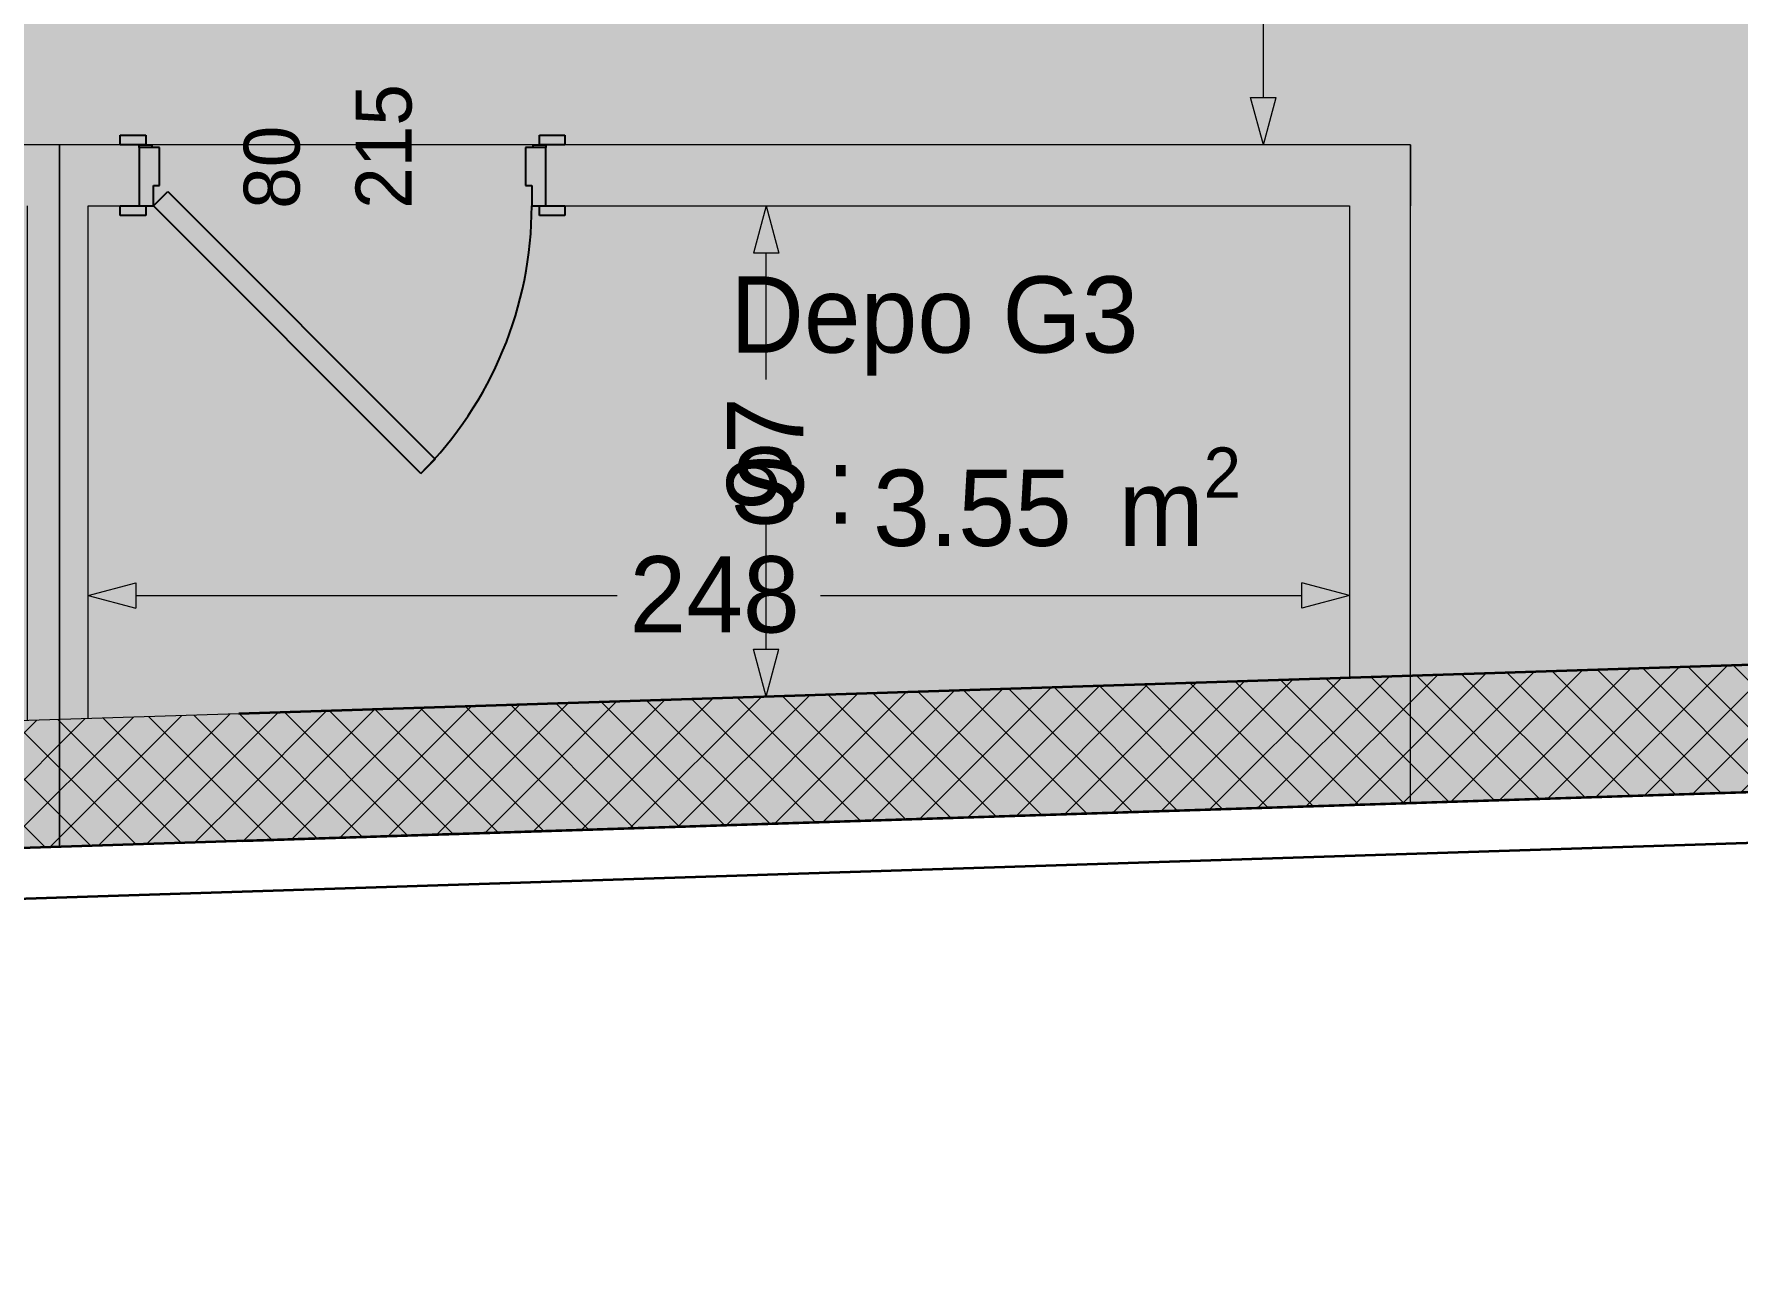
# Model space of a CAD drawing. Header units: millimetres. Extents: x 635850 to 824661, y -5878409 to -5774454.
# Drawn here: x 767158 to 770508, y -5821676 to -5819253 of the extents above; entities that cross this region are included whole.
import ezdxf
from ezdxf.enums import TextEntityAlignment as Align

# ---------------------------------------------------------------- set-up
doc = ezdxf.new("R2010")
doc.units = ezdxf.units.MM
doc.header["$MEASUREMENT"] = 0
for name, color, linetype, lineweight, true_color in [('2D Drafting - General_Pen_No__241', 7, 'Continuous', 13, 0xe8e8e8), ('A - Ndertesa 6 - Zonat Bodrum_Pen_No__94', 7, 'Continuous', 13, 0xe4ad2c), ('A - Ndertesa 7 - Muret_Pen_No__102', 7, 'Continuous', 13, 0xcccccc), ('A - Ndertesa 7 - Muret_Pen_No__82', 7, 'Continuous', 20, 0xaaaaaa), ('A - Ndertesa 7 - Ndertesa 4 - Dimensionimi Bazik_Pen_No__102', 7, 'Continuous', 13, 0xcccccc), ('A - Ndertesa 7 - Ndertesa 4 - Dimensionimi Bazik_Pen_No__82', 7, 'Continuous', 20, 0xaaaaaa), ('ARCHICAD Door Markers_Pen_No__112', 7, 'Continuous', 13, 0xd5aaaa)]:
    doc.layers.add(name, color=color, linetype=linetype, lineweight=lineweight, true_color=true_color)
for name, color, linetype in [('A - Ndertesa 6 - Zonat Bodrum', 7, 'Continuous'), ('A - Ndertesa 7  - Pllaka meskatitt', 7, 'Continuous'), ('A - Ndertesa 7 - Muret', 7, 'Continuous'), ('A - Ndertesa 7 - Ndertesa 4 - Dimensionimi Bazik', 7, 'Continuous'), ('A - Ndertesa 7 - Shtyllat', 7, 'Continuous'), ('ARCHICAD Door Markers', 7, 'Continuous'), ('ARCHICAD Doors', 7, 'Continuous')]:
    doc.layers.add(name, color=color, linetype=linetype)
for name, color, linetype, lineweight in [('A - Ndertesa 7  - Pllaka meskatitt_Pen_No__7', 7, 'Continuous', 35), ('A - Ndertesa 7 - Muret_Pen_No__101', 252, 'Continuous', 13), ('A - Ndertesa 7 - Muret_Pen_No__22', 8, 'Continuous', 35), ('A - Ndertesa 7 - Shtyllat_Pen_No__1', 7, 'Continuous', 13), ('A - Ndertesa 7 - Shtyllat_Pen_No__101', 252, 'Continuous', 13), ('A - Situacioni_Pen_No__22', 8, 'Continuous', 35), ('ARCHICAD Doors_Pen_No__101', 252, 'Continuous', 13), ('ARCHICAD Doors_Pen_No__42', 8, 'Continuous', 25), ('ARCHICAD Zone Stamps_Pen_No__101', 252, 'Continuous', 13)]:
    doc.layers.add(name, color=color, linetype=linetype, lineweight=lineweight)
doc.styles.add('GENERATED_STYLE_1', font='GOTHIC.TTF')
doc.dimstyles.new('GENERATED_STYLE__1', dxfattribs={"dimtxt": 150, "dimasz": 91.78744, "dimexe": 0.18, "dimexo": 0.0625, "dimgap": 0, "dimtad": 0, "dimdec": 0, "dimlfac": 0.1, "dimzin": 0, "dimdsep": 46, "dimtxsty": 'GENERATED_STYLE_1', "dimblk": 'ARROWHEAD_5', "dimblk1": 'ARROWHEAD_5', "dimblk2": 'ARROWHEAD_5', "dimcen": 0.09, "dimse1": 1, "dimse2": 1, "dimclrd": 256, "dimclre": 256, "dimclrt": 256, "dimadec": 0, "dimazin": 0, "dimtfac": 1, "dimtdec": 4, "dimtmove": 0, "dimatfit": 3, "dimfxl": 0, "dimtolj": 1, "dimtzin": 0, "dimarcsym": 0})
doc.dimstyles.new('GENERATED_STYLE__2', dxfattribs={"dimtxt": 150, "dimasz": 91.78744, "dimexe": 0.18, "dimexo": 0.0625, "dimgap": 0, "dimtad": 0, "dimtih": 1, "dimtoh": 1, "dimdec": 0, "dimlfac": 0.1, "dimzin": 0, "dimdsep": 46, "dimtxsty": 'GENERATED_STYLE_1', "dimblk": 'ARROWHEAD_5', "dimblk1": 'ARROWHEAD_5', "dimblk2": 'ARROWHEAD_5', "dimcen": 0.09, "dimse1": 1, "dimse2": 1, "dimclrd": 256, "dimclre": 256, "dimclrt": 256, "dimadec": 0, "dimazin": 0, "dimtfac": 1, "dimtdec": 4, "dimtmove": 0, "dimatfit": 3, "dimfxl": 0, "dimtolj": 1, "dimtzin": 0, "dimarcsym": 0})
pattern_1 = [(45, (664183.82, -5827429.525), (-45.96194, 45.96194), []), (135, (664183.82, -5827429.525), (45.96194, 45.96194), [])]

# ---------------------------------------------------------------- blocks, each defined once
blk = doc.blocks.new('Depo G3__27', base_point=(769039.1, -5819976.8))
at = {"layer": 'A - Ndertesa 6 - Zonat Bodrum_Pen_No__94', "linetype": 'Continuous', "lineweight": 0, "true_color": 0xffffff}
blk.add_hatch(color=7, dxfattribs=at).paths.add_polyline_path([(769864.4, -5819471.2), (767207.5, -5819471.2), (767207.5, -5820851.3), (769864.4, -5820765.4)])
at = {"layer": 'ARCHICAD Zone Stamps_Pen_No__101', "color": 252, "lineweight": 13, "insert": (768807.7, -5820066.2), "char_height": 150, "attachment_point": 1, "style": 'GENERATED_STYLE_1'}
blk.add_mtext('\\A1;{\\pql;\\pt0,5050;\\fCentury Gothic|b0|i0|c0|p34;3.55\\fCentury Gothic|b0|i0|c0|p34;\\A1{\\H.66x;\\S^  ;}\\fCentury Gothic|b0|i0|c0|p34; m\\fCentury Gothic|b0|i0|c0|p34;\\A1{\\H.66x;\\S2^  ;}}', dxfattribs=at)
at = {"layer": 'ARCHICAD Zone Stamps_Pen_No__101', "color": 252, "lineweight": 13, "style": 'GENERATED_STYLE_1'}
for tag, p in [('DUMMY_849', (769551.4, -5819674)), ('ROOM_NAME', (768526.7, -5819729.8)), ('calculatedAreaCode', (768526.7, -5820066.2))]:
    blk.add_attdef(tag, text='', height=150, dxfattribs=at).set_placement(p, align=Align.TOP_LEFT)
blk = doc.blocks.new('Depo G4__28', base_point=(766202.9, -5820062.1))
at = {"layer": 'A - Ndertesa 6 - Zonat Bodrum_Pen_No__94', "linetype": 'Continuous', "lineweight": 0, "true_color": 0xffffff}
blk.add_hatch(color=7, dxfattribs=at).paths.add_polyline_path([(767207.5, -5819471.2), (764464.4, -5819471.2), (764464.4, -5820942.4), (764656.8, -5820933.8), (767207.5, -5820851.3)])
at = {"layer": 'ARCHICAD Zone Stamps_Pen_No__101', "color": 252, "lineweight": 13, "insert": (765971.5, -5820151.5), "char_height": 150, "attachment_point": 1, "style": 'GENERATED_STYLE_1'}
blk.add_mtext('\\A1;{\\pql;\\pt0,5050;\\fCentury Gothic|b0|i0|c0|p34;3.91\\fCentury Gothic|b0|i0|c0|p34;\\A1{\\H.66x;\\S^  ;}\\fCentury Gothic|b0|i0|c0|p34; m\\fCentury Gothic|b0|i0|c0|p34;\\A1{\\H.66x;\\S2^  ;}}', dxfattribs=at)
at = {"layer": 'ARCHICAD Zone Stamps_Pen_No__101', "color": 252, "lineweight": 13, "style": 'GENERATED_STYLE_1'}
for tag, p in [('DUMMY_849', (766715.2, -5819759.3)), ('ROOM_NAME', (765690.6, -5819815.1)), ('calculatedAreaCode', (765690.6, -5820151.5))]:
    blk.add_attdef(tag, text='', height=150, dxfattribs=at).set_placement(p, align=Align.TOP_LEFT)
blk = doc.blocks.new('Slab_4', base_point=(764617.5, -5778938.9))
at = {"layer": 'A - Ndertesa 7  - Pllaka meskatitt_Pen_No__7', "color": 7, "linetype": 'Continuous', "lineweight": 35, "flags": 128}
blk.add_lwpolyline([(764617.5, -5778938.9), (750355, -5780623.3), (750355, -5821675.8), (764660.1, -5821033.7), (785655, -5820354.8), (785655, -5777754.2), (764617.5, -5778938.7)], close=True, dxfattribs=at)
blk = doc.blocks.new('Door 25_4')
at = {"layer": 'ARCHICAD Doors_Pen_No__101', "color": 252, "linetype": 'Continuous', "lineweight": 13}
for p, q in [((-400, 0), (-437, 0)), ((-400, 0), (-437, 0)), ((-400, 0), (-400, -115)), ((-400, 0), (-400, -115)), ((400, 0), (400, -115)), ((400, 0), (400, -115)), ((400, 0), (437, 0)), ((400, 0), (437, 0)), ((-400, -120), (-437, -120)), ((-400, -120), (-437, -120)), ((-400, -115), (-400, -120)), ((-400, -115), (-400, -120)), ((400, -115), (400, -120)), ((400, -115), (400, -120)), ((400, -120), (437, -120)), ((400, -120), (437, -120))]:
    blk.add_line(p, q, dxfattribs=at)
at = {"layer": 'ARCHICAD Doors_Pen_No__42', "color": 8, "linetype": 'Continuous', "lineweight": 25}
for p, q in [((-182.4, 497.8), (-154.1, 526.1)), ((-154.1, 526.1), (372, 0)), ((343.7, -28.3), (-182.4, 497.8)), ((-437, 0), (-437, 19)), ((-437, 19), (-387, 19)), ((-387, 0), (-437, 0)), ((-372, 0), (-400, 0)), ((-400, 0), (-400, -115)), ((-387, 19), (-387, 0)), ((-372, -40), (-372, 0)), ((372, 0), (343.7, -28.3)), ((400, 0), (372, 0)), ((372, 0), (372, -40)), ((387, 19), (437, 19)), ((387, 0), (387, 19)), ((437, 0), (387, 0)), ((400, -115), (400, 0)), ((437, 19), (437, 0)), ((-360, -40), (-372, -40)), ((-360, -115), (-360, -40)), ((372, -40), (360, -40)), ((360, -40), (360, -115)), ((-437, -139), (-437, -120)), ((-437, -120), (-387, -120)), ((-400, -120), (-400, -115)), ((-400, -115), (-375, -115)), ((-400, -115), (-360, -115)), ((-375, -120), (-400, -120)), ((-387, -120), (-387, -139)), ((-375, -115), (-375, -120)), ((360, -115), (400, -115)), ((375, -120), (375, -115)), ((375, -115), (400, -115)), ((400, -120), (375, -120)), ((387, -120), (437, -120)), ((387, -139), (387, -120)), ((400, -115), (400, -120)), ((437, -120), (437, -139)), ((-387, -139), (-437, -139)), ((437, -139), (387, -139))]:
    blk.add_line(p, q, dxfattribs=at)
blk.add_arc((372, 0), 744, 135, 180, dxfattribs=at)
blk = doc.blocks.new('D Marker 25_13')
at = {"layer": 'ARCHICAD Door Markers_Pen_No__112', "color": 9, "lineweight": 13, "true_color": 0xd5aaaa, "char_height": 110, "attachment_point": 7, "rotation": 90, "style": 'GENERATED_STYLE_1'}
for s, insert in [('\\A1;{\\pql;\\pt0;\\fCentury Gothic|b0|i0|c0|p34;215\\fCentury Gothic|b0|i0|c0|p34;\\A1{\\H.66x;\\S^  ;}\\fCentury Gothic|b0|i0|c0|p34;\\fCentury Gothic|b0|i0|c0|p34;}', (167.8, -125.9)), ('\\A1;{\\pql;\\pt0;\\fCentury Gothic|b0|i0|c0|p34;80\\fCentury Gothic|b0|i0|c0|p34;\\A1{\\H.66x;\\S^  ;}\\fCentury Gothic|b0|i0|c0|p34;\\fCentury Gothic|b0|i0|c0|p34;}', (-52.2, -125.9))]:
    blk.add_mtext(s, dxfattribs=dict(at, insert=insert))
blk = doc.blocks.new('Wall_227', base_point=(750355, -5819471.2))
at = {"layer": 'A - Ndertesa 7 - Muret_Pen_No__102', "linetype": 'Continuous', "lineweight": 0, "true_color": 0xcccccc}
for points in [[(765424.4, -5819591.2), (767364.4, -5819591.2), (767364.4, -5819471.2), (765424.4, -5819471.2)], [(768164.4, -5819591.2), (769744.4, -5819591.2), (769744.4, -5819471.2), (768164.4, -5819471.2)], [(769744.4, -5819591.2), (769864.4, -5819591.2), (769864.4, -5819471.2)], [(769744.4, -5819471.2), (769744.4, -5819591.2), (769864.4, -5819471.2)]]:
    blk.add_hatch(color=254, dxfattribs=at).paths.add_polyline_path(points)
at = {"layer": 'A - Ndertesa 7 - Muret_Pen_No__101', "color": 252, "linetype": 'Continuous', "lineweight": 13}
for p, q in [((767364.4, -5819471.2), (767327.4, -5819471.2)), ((767364.4, -5819476.2), (767364.4, -5819471.2)), ((767364.4, -5819591.2), (767364.4, -5819476.2)), ((768164.4, -5819471.2), (768201.4, -5819471.2)), ((768164.4, -5819476.2), (768164.4, -5819471.2)), ((768164.4, -5819591.2), (768164.4, -5819476.2)), ((767364.4, -5819591.2), (767327.4, -5819591.2)), ((768164.4, -5819591.2), (768201.4, -5819591.2))]:
    blk.add_line(p, q, dxfattribs=at)
at = {"layer": 'A - Ndertesa 7 - Muret_Pen_No__101', "color": 252, "linetype": 'Continuous', "lineweight": 13, "flags": 128}
for points in [[(767364.4, -5819471.2), (765424.4, -5819471.2)], [(769864.4, -5819471.2), (768164.4, -5819471.2)], [(769864.4, -5819471.2), (769864.4, -5819591.2)], [(767264.4, -5819591.2), (767364.4, -5819591.2)], [(768164.4, -5819591.2), (769744.4, -5819591.2)]]:
    blk.add_lwpolyline(points, dxfattribs=at)
at = {"layer": 'ARCHICAD Door Markers', "color": 161, "lineweight": 25, "true_color": 0x40a5ff}
blk.add_blockref('D Marker 25_13', (767764.4, -5819471.2), dxfattribs=at)
at = {"layer": 'ARCHICAD Doors', "color": 7, "linetype": 'Continuous', "lineweight": 13, "zscale": 1000, "rotation": 180}
blk.add_blockref('Door 25_4', (767764.4, -5819591.2), dxfattribs=at)
blk = doc.blocks.new('Wall_228', base_point=(767264.4, -5819471.2))
at = {"layer": 'A - Ndertesa 7 - Muret_Pen_No__102', "linetype": 'Continuous', "lineweight": 0, "true_color": 0xcccccc}
blk.add_hatch(color=254, dxfattribs=at).paths.add_polyline_path([(767144.4, -5819591.2), (767144.4, -5820603.2), (767264.4, -5820599.3), (767264.4, -5819591.2)])
at = {"layer": 'A - Ndertesa 7 - Muret_Pen_No__101', "color": 252, "linetype": 'Continuous', "lineweight": 13, "flags": 128}
for points in [[(767144.4, -5819591.2), (767144.4, -5820603.2)], [(767264.4, -5820599.3), (767264.4, -5819591.2)]]:
    blk.add_lwpolyline(points, dxfattribs=at)
blk = doc.blocks.new('Wall_237', base_point=(769864.4, -5819471.2))
at = {"layer": 'A - Ndertesa 7 - Muret_Pen_No__102', "linetype": 'Continuous', "lineweight": 0, "true_color": 0xcccccc}
blk.add_hatch(color=254, dxfattribs=at).paths.add_polyline_path([(769744.4, -5819591.2), (769744.4, -5820519.1), (769864.4, -5820515.3), (769864.4, -5819591.2)])
at = {"layer": 'A - Ndertesa 7 - Muret_Pen_No__101', "color": 252, "linetype": 'Continuous', "lineweight": 13, "flags": 128}
for points in [[(769744.4, -5819591.2), (769744.4, -5820519.1)], [(769864.4, -5820515.3), (769864.4, -5819591.2)], [(769744.4, -5820519.1), (769864.4, -5820515.3)]]:
    blk.add_lwpolyline(points, dxfattribs=at)
blk = doc.blocks.new('Wall_270', base_point=(785655, -5820254.8))
at = {"layer": 'A - Ndertesa 7 - Muret_Pen_No__82', "linetype": 'Continuous', "lineweight": 20, "true_color": 0xaaaaaa}
h = blk.add_hatch(dxfattribs=at)
h.set_pattern_fill('Concrete_Block', color=253, style=0, pattern_type=2)
h.set_pattern_definition(pattern_1)
h.paths.add_polyline_path([(772560.5, -5820428.1), (767560.2, -5820589.8), (767568.3, -5820839.6), (772568.6, -5820677.9)])
at = {"layer": 'A - Ndertesa 7 - Muret_Pen_No__22', "color": 8, "linetype": 'Continuous', "lineweight": 35, "flags": 128}
for points in [[(772560.5, -5820428.1), (767560.2, -5820589.8)], [(767568.3, -5820839.6), (772568.6, -5820677.9)]]:
    blk.add_lwpolyline(points, dxfattribs=at)
blk = doc.blocks.new('Column_314', base_point=(767264.4, -5820724.4))
at = {"layer": 'A - Ndertesa 7 - Shtyllat_Pen_No__101', "linetype": 'Continuous', "lineweight": 13}
h = blk.add_hatch(dxfattribs=at)
h.set_pattern_fill('Concrete_Block', color=252, style=0, pattern_type=2)
h.set_pattern_definition(pattern_1)
h.paths.add_polyline_path([(767560.2, -5820589.8), (766960.5, -5820609.2), (766968.6, -5820859), (767568.3, -5820839.6)])
at = {"layer": 'A - Ndertesa 7 - Shtyllat_Pen_No__1', "color": 7, "linetype": 'Continuous', "lineweight": 13, "flags": 128}
for points in [[(767560.2, -5820589.8), (766960.5, -5820609.2)], [(766968.6, -5820859), (767568.3, -5820839.6)]]:
    blk.add_lwpolyline(points, dxfattribs=at)
blk = doc.blocks.new('*D1724', base_point=(664183.8, -5827429.5))
at = {"layer": 'A - Ndertesa 7 - Ndertesa 4 - Dimensionimi Bazik_Pen_No__102', "linetype": 'Continuous', "lineweight": 13, "true_color": 0xcccccc}
for points in [[(769575.1, -5814274.6), (769550.1, -5814367.9), (769600.1, -5814367.9)], [(769575.1, -5819471.2), (769600.1, -5819377.9), (769550.1, -5819377.9)]]:
    blk.add_hatch(color=254, dxfattribs=at).paths.add_polyline_path(points)
at = {"layer": 'A - Ndertesa 7 - Ndertesa 4 - Dimensionimi Bazik_Pen_No__102', "color": 254, "linetype": 'Continuous', "lineweight": 13, "true_color": 0xcccccc}
for p, q in [((769575.1, -5814274.6), (769550.1, -5814367.9)), ((769575.1, -5814274.6), (769600.1, -5814367.9)), ((769600.1, -5814367.9), (769550.1, -5814367.9)), ((769575.1, -5816673.1), (769575.1, -5814367.9)), ((769575.1, -5819377.9), (769575.1, -5817072.7)), ((769550.1, -5819377.9), (769600.1, -5819377.9)), ((769575.1, -5819471.2), (769550.1, -5819377.9)), ((769575.1, -5819471.2), (769600.1, -5819377.9))]:
    blk.add_line(p, q, dxfattribs=at)
at = {"layer": 'A - Ndertesa 7 - Ndertesa 4 - Dimensionimi Bazik_Pen_No__82', "color": 253, "lineweight": 20, "true_color": 0xaaaaaa, "insert": (769650.1, -5817048.7), "char_height": 150, "attachment_point": 7, "rotation": 90, "style": 'GENERATED_STYLE_1'}
blk.add_mtext('\\A1;{\\pql;\\fCentury Gothic|b0|i0|c0|p34;520}', dxfattribs=at)
blk = doc.blocks.new('ARROWHEAD_5')
at = {"linetype": 'Continuous', "lineweight": 0}
blk.add_hatch(color=0, dxfattribs=at).paths.add_polyline_path([(-1, 0.2679), (0, 0), (-1, -0.2679)])
at = {"color": 0, "linetype": 'Continuous', "lineweight": 0}
blk.add_line((0, 0), (-1, 0), dxfattribs=at)
blk = doc.blocks.new('*D1725', base_point=(664183.8, -5827429.5))
at = {"layer": 'A - Ndertesa 7 - Ndertesa 4 - Dimensionimi Bazik_Pen_No__102', "linetype": 'Continuous', "lineweight": 13, "true_color": 0xcccccc}
for points in [[(772477, -5814274.6), (772452, -5814367.9), (772502, -5814367.9)], [(772477, -5820418.2), (772502, -5820324.9), (772452, -5820324.9)]]:
    blk.add_hatch(color=254, dxfattribs=at).paths.add_polyline_path(points)
at = {"layer": 'A - Ndertesa 7 - Ndertesa 4 - Dimensionimi Bazik_Pen_No__102', "color": 254, "linetype": 'Continuous', "lineweight": 13, "true_color": 0xcccccc}
for p, q in [((772477, -5814274.6), (772452, -5814367.9)), ((772477, -5814274.6), (772502, -5814367.9)), ((772502, -5814367.9), (772452, -5814367.9)), ((772477, -5817146.6), (772477, -5814367.9)), ((772477, -5820324.9), (772477, -5817546.2)), ((772452, -5820324.9), (772502, -5820324.9)), ((772477, -5820418.2), (772452, -5820324.9)), ((772477, -5820418.2), (772502, -5820324.9))]:
    blk.add_line(p, q, dxfattribs=at)
at = {"layer": 'A - Ndertesa 7 - Ndertesa 4 - Dimensionimi Bazik_Pen_No__82', "color": 253, "lineweight": 20, "true_color": 0xaaaaaa, "insert": (772552, -5817522.2), "char_height": 150, "attachment_point": 7, "rotation": 90, "style": 'GENERATED_STYLE_1'}
blk.add_mtext('\\A1;{\\pql;\\fCentury Gothic|b0|i0|c0|p34;614}', dxfattribs=at)
blk = doc.blocks.new('*D1735', base_point=(664183.8, -5827429.5))
at = {"layer": 'A - Ndertesa 7 - Ndertesa 4 - Dimensionimi Bazik_Pen_No__102', "linetype": 'Continuous', "lineweight": 13, "true_color": 0xcccccc}
for points in [[(764464.4, -5818298.7), (764371.1, -5818273.7), (764371.1, -5818323.7)], [(764464.4, -5818298.7), (764557.7, -5818323.7), (764557.7, -5818273.7)], [(767264.4, -5818298.7), (767171.1, -5818273.7), (767171.1, -5818323.7)], [(767264.4, -5818298.7), (767357.7, -5818323.7), (767357.7, -5818273.7)]]:
    blk.add_hatch(color=254, dxfattribs=at).paths.add_polyline_path(points)
at = {"layer": 'A - Ndertesa 7 - Ndertesa 4 - Dimensionimi Bazik_Pen_No__102', "color": 254, "linetype": 'Continuous', "lineweight": 13, "true_color": 0xcccccc}
for p, q in [((764464.4, -5818298.7), (764557.7, -5818273.7)), ((764464.4, -5818298.7), (764557.7, -5818323.7)), ((764557.7, -5818273.7), (764557.7, -5818323.7)), ((764557.7, -5818298.7), (765664.6, -5818298.7)), ((766064.2, -5818298.7), (767171.1, -5818298.7)), ((767171.1, -5818323.7), (767171.1, -5818273.7)), ((767264.4, -5818298.7), (767171.1, -5818273.7)), ((767264.4, -5818298.7), (767171.1, -5818323.7))]:
    blk.add_line(p, q, dxfattribs=at)
at = {"layer": 'A - Ndertesa 7 - Ndertesa 4 - Dimensionimi Bazik_Pen_No__82', "color": 253, "lineweight": 20, "true_color": 0xaaaaaa, "insert": (765688.7, -5818373.7), "char_height": 150, "attachment_point": 7, "style": 'GENERATED_STYLE_1'}
blk.add_mtext('\\A1;{\\pql;\\fCentury Gothic|b0|i0|c0|p34;280}', dxfattribs=at)
blk = doc.blocks.new('*D1736', base_point=(664183.8, -5827429.5))
at = {"layer": 'A - Ndertesa 7 - Ndertesa 4 - Dimensionimi Bazik_Pen_No__102', "linetype": 'Continuous', "lineweight": 13, "true_color": 0xcccccc}
for points in [[(767264.4, -5818298.7), (767171.1, -5818273.7), (767171.1, -5818323.7)], [(767264.4, -5818298.7), (767357.7, -5818323.7), (767357.7, -5818273.7)], [(769864.4, -5818298.7), (769771.1, -5818273.7), (769771.1, -5818323.7)], [(769864.4, -5818298.7), (769957.7, -5818323.7), (769957.7, -5818273.7)]]:
    blk.add_hatch(color=254, dxfattribs=at).paths.add_polyline_path(points)
at = {"layer": 'A - Ndertesa 7 - Ndertesa 4 - Dimensionimi Bazik_Pen_No__102', "color": 254, "linetype": 'Continuous', "lineweight": 13, "true_color": 0xcccccc}
for p, q in [((767264.4, -5818298.7), (767357.7, -5818273.7)), ((767264.4, -5818298.7), (767357.7, -5818323.7)), ((767357.7, -5818273.7), (767357.7, -5818323.7)), ((767357.7, -5818298.7), (768364.6, -5818298.7)), ((768764.2, -5818298.7), (769771.1, -5818298.7)), ((769771.1, -5818323.7), (769771.1, -5818273.7)), ((769864.4, -5818298.7), (769771.1, -5818273.7)), ((769864.4, -5818298.7), (769771.1, -5818323.7))]:
    blk.add_line(p, q, dxfattribs=at)
at = {"layer": 'A - Ndertesa 7 - Ndertesa 4 - Dimensionimi Bazik_Pen_No__82', "color": 253, "lineweight": 20, "true_color": 0xaaaaaa, "insert": (768388.7, -5818373.7), "char_height": 150, "attachment_point": 7, "style": 'GENERATED_STYLE_1'}
blk.add_mtext('\\A1;{\\pql;\\fCentury Gothic|b0|i0|c0|p34;260}', dxfattribs=at)
blk = doc.blocks.new('*D1737', base_point=(664183.8, -5827429.5))
at = {"layer": 'A - Ndertesa 7 - Ndertesa 4 - Dimensionimi Bazik_Pen_No__102', "linetype": 'Continuous', "lineweight": 13, "true_color": 0xcccccc}
for points in [[(769864.4, -5818298.7), (769771.1, -5818273.7), (769771.1, -5818323.7)], [(769864.4, -5818298.7), (769957.7, -5818323.7), (769957.7, -5818273.7)], [(772864.4, -5818298.7), (772771.1, -5818273.7), (772771.1, -5818323.7)], [(772864.4, -5818298.7), (772957.7, -5818323.7), (772957.7, -5818273.7)]]:
    blk.add_hatch(color=254, dxfattribs=at).paths.add_polyline_path(points)
at = {"layer": 'A - Ndertesa 7 - Ndertesa 4 - Dimensionimi Bazik_Pen_No__102', "color": 254, "linetype": 'Continuous', "lineweight": 13, "true_color": 0xcccccc}
for p, q in [((769864.4, -5818298.7), (769957.7, -5818273.7)), ((769864.4, -5818298.7), (769957.7, -5818323.7)), ((769957.7, -5818273.7), (769957.7, -5818323.7)), ((769957.7, -5818298.7), (771164.6, -5818298.7)), ((771564.2, -5818298.7), (772771.1, -5818298.7)), ((772771.1, -5818323.7), (772771.1, -5818273.7)), ((772864.4, -5818298.7), (772771.1, -5818273.7)), ((772864.4, -5818298.7), (772771.1, -5818323.7))]:
    blk.add_line(p, q, dxfattribs=at)
at = {"layer": 'A - Ndertesa 7 - Ndertesa 4 - Dimensionimi Bazik_Pen_No__82', "color": 253, "lineweight": 20, "true_color": 0xaaaaaa, "insert": (771188.7, -5818373.7), "char_height": 150, "attachment_point": 7, "style": 'GENERATED_STYLE_1'}
blk.add_mtext('\\A1;{\\pql;\\fCentury Gothic|b0|i0|c0|p34;300}', dxfattribs=at)
blk = doc.blocks.new('*D1753', base_point=(664183.8, -5827429.5))
at = {"layer": 'A - Ndertesa 7 - Ndertesa 4 - Dimensionimi Bazik_Pen_No__102', "linetype": 'Continuous', "lineweight": 13, "true_color": 0xcccccc}
for points in [[(767264.4, -5820357.3), (767357.7, -5820382.3), (767357.7, -5820332.3)], [(769744.4, -5820357.3), (769651.1, -5820332.3), (769651.1, -5820382.3)]]:
    blk.add_hatch(color=254, dxfattribs=at).paths.add_polyline_path(points)
at = {"layer": 'A - Ndertesa 7 - Ndertesa 4 - Dimensionimi Bazik_Pen_No__102', "color": 254, "linetype": 'Continuous', "lineweight": 13, "true_color": 0xcccccc}
for p, q in [((767264.4, -5820357.3), (767357.7, -5820332.3)), ((767357.7, -5820332.3), (767357.7, -5820382.3)), ((769651.1, -5820382.3), (769651.1, -5820332.3)), ((769744.4, -5820357.3), (769651.1, -5820332.3)), ((767264.4, -5820357.3), (767357.7, -5820382.3)), ((767357.7, -5820357.3), (768304.6, -5820357.3)), ((768704.2, -5820357.3), (769651.1, -5820357.3)), ((769744.4, -5820357.3), (769651.1, -5820382.3))]:
    blk.add_line(p, q, dxfattribs=at)
at = {"layer": 'A - Ndertesa 7 - Ndertesa 4 - Dimensionimi Bazik_Pen_No__82', "color": 253, "lineweight": 20, "true_color": 0xaaaaaa, "insert": (768328.7, -5820432.3), "char_height": 150, "attachment_point": 7, "style": 'GENERATED_STYLE_1'}
blk.add_mtext('\\A1;{\\pql;\\fCentury Gothic|b0|i0|c0|p34;248}', dxfattribs=at)
blk = doc.blocks.new('*D1754', base_point=(664183.8, -5827429.5))
at = {"layer": 'A - Ndertesa 7 - Ndertesa 4 - Dimensionimi Bazik_Pen_No__102', "linetype": 'Continuous', "lineweight": 13, "true_color": 0xcccccc}
for points in [[(768597.6, -5819591.2), (768572.6, -5819684.5), (768622.6, -5819684.5)], [(768597.6, -5820556.2), (768622.6, -5820462.9), (768572.6, -5820462.9)]]:
    blk.add_hatch(color=254, dxfattribs=at).paths.add_polyline_path(points)
at = {"layer": 'A - Ndertesa 7 - Ndertesa 4 - Dimensionimi Bazik_Pen_No__102', "color": 254, "linetype": 'Continuous', "lineweight": 13, "true_color": 0xcccccc}
for p, q in [((768597.6, -5819591.2), (768572.6, -5819684.5)), ((768597.6, -5819591.2), (768622.6, -5819684.5)), ((768622.6, -5819684.5), (768572.6, -5819684.5)), ((768597.6, -5819932.5), (768597.6, -5819684.5)), ((768597.6, -5820462.9), (768597.6, -5820214.9)), ((768572.6, -5820462.9), (768622.6, -5820462.9)), ((768597.6, -5820556.2), (768572.6, -5820462.9)), ((768597.6, -5820556.2), (768622.6, -5820462.9))]:
    blk.add_line(p, q, dxfattribs=at)
at = {"layer": 'A - Ndertesa 7 - Ndertesa 4 - Dimensionimi Bazik_Pen_No__82', "color": 253, "lineweight": 20, "true_color": 0xaaaaaa, "insert": (768672.6, -5820190.9), "char_height": 150, "attachment_point": 7, "rotation": 90, "style": 'GENERATED_STYLE_1'}
blk.add_mtext('\\A1;{\\pql;\\fCentury Gothic|b0|i0|c0|p34;97}', dxfattribs=at)

msp = doc.modelspace()

# ---------------------------------------------------------------- hatches: boundary and pattern name
at = {"layer": '2D Drafting - General_Pen_No__241', "linetype": 'Continuous', "lineweight": 0, "true_color": 0xf9f9f9}
msp.add_hatch(color=7, dxfattribs=at).paths.add_polyline_path([(750355, -5814274.6), (750355, -5821575.7), (764656.8, -5820933.8), (785655, -5820254.8), (785655, -5814091.7, -0.056154), (784031.6, -5814274.6)])

# ---------------------------------------------------------------- linework, layer by layer
at = {"layer": 'A - Ndertesa 6 - Zonat Bodrum', "color": 7, "linetype": 'Continuous', "lineweight": 0, "true_color": 0xffffff, "flags": 128}
for points in [[(767207.5, -5819471.2), (764464.4, -5819471.2), (764464.4, -5820942.4), (764656.8, -5820933.8), (767207.5, -5820851.3)], [(769864.4, -5819471.2), (767207.5, -5819471.2), (767207.5, -5820851.3), (769864.4, -5820765.4)]]:
    msp.add_lwpolyline(points, close=True, dxfattribs=at)
at = {"layer": 'A - Situacioni_Pen_No__22', "color": 8, "linetype": 'Continuous', "lineweight": 35}
msp.add_lwpolyline([(750364.5, -5821575.3), (764656.8, -5820933.8), (785655, -5820254.8)], dxfattribs=at)

# ---------------------------------------------------------------- block references
at = {"layer": 'A - Ndertesa 6 - Zonat Bodrum', "color": 252, "linetype": 'Continuous', "lineweight": 13}
for name, p, values in [('Depo G4__28', (766202.9, -5820062.1), {'ROOM_NAME': 'Depo G4', 'calculatedAreaCode': 'S : '}), ('Depo G3__27', (769039.1, -5819976.8), {'ROOM_NAME': 'Depo G3', 'calculatedAreaCode': 'S : '})]:
    msp.add_blockref(name, p, dxfattribs=at).add_auto_attribs(values)
at = {"layer": 'A - Ndertesa 7  - Pllaka meskatitt', "color": 7, "linetype": 'Continuous', "lineweight": 35}
msp.add_blockref('Slab_4', (764617.5, -5778938.9), dxfattribs=at)
at = {"layer": 'A - Ndertesa 7 - Muret', "color": 252, "lineweight": 13}
for name, p in [('Wall_227', (750355, -5819471.2)), ('Wall_228', (767264.4, -5819471.2)), ('Wall_237', (769864.4, -5819471.2))]:
    msp.add_blockref(name, p, dxfattribs=at)
at = {"layer": 'A - Ndertesa 7 - Muret', "color": 8, "lineweight": 35}
msp.add_blockref('Wall_270', (785655, -5820254.8), dxfattribs=at)
at = {"layer": 'A - Ndertesa 7 - Shtyllat', "color": 7, "lineweight": 13}
msp.add_blockref('Column_314', (767264.4, -5820724.4), dxfattribs=at)

# ---------------------------------------------------------------- dimensions: what is measured, and where the dimension line sits
at = {"layer": 'A - Ndertesa 7 - Ndertesa 4 - Dimensionimi Bazik', "color": 254, "linetype": 'Continuous', "lineweight": 13, "true_color": 0xcccccc}
for base, p1, p2, picture, middle in [((769575.1, -5814274.6), (753264.4, -5819471.2), (753264.4, -5814274.6), '*D1724', (769575.1, -5816877.1)), ((772477, -5814274.6), (772864.4, -5820418.2), (753264.4, -5814274.6), '*D1725', (772477, -5817350.7)), ((768597.6105, -5819591.1513), (768597.6105, -5820556.2172), (767264.4317, -5819591.1513), '*D1754', (768597.6105, -5820076.508))]:
    dim = msp.add_linear_dim(base=base, p1=p1, p2=p2, angle=90, dimstyle='GENERATED_STYLE__1', dxfattribs=at)
    dim.commit()
    dim.dimension.update_dxf_attribs({"geometry": picture, "text_midpoint": middle, "dimtype": 160, "text_rotation": 90})
for base, p1, p2, picture, middle in [((767264.4, -5818298.7), (764464.4, -5819471.2), (767264.4, -5819471.2), '*D1735', (765860.2, -5818298.7)), ((769864.4, -5818298.7), (767264.4, -5819471.2), (769864.4, -5819471.2), '*D1736', (768560.2, -5818298.7)), ((772864.4, -5818298.7), (769864.4, -5819471.2), (772864.4, -5820418.2), '*D1737', (771360.2, -5818298.7)), ((769744.4, -5820357.3), (767264.4, -5819591.2), (769744.4, -5819591.2), '*D1753', (768500.2, -5820357.3))]:
    dim = msp.add_linear_dim(base=base, p1=p1, p2=p2, dimstyle='GENERATED_STYLE__2', dxfattribs=at)
    dim.commit()
    dim.dimension.update_dxf_attribs({"geometry": picture, "text_midpoint": middle, "dimtype": 160})

doc.saveas('drawing.dxf')
